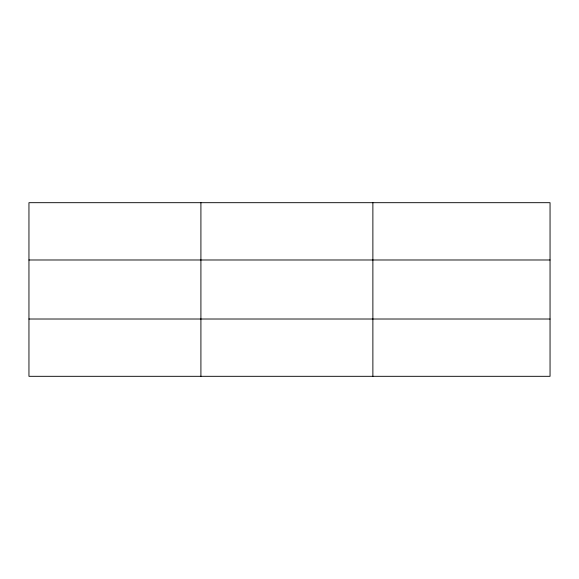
<?xml version="1.0" encoding="UTF-8"?>
<svg xmlns="http://www.w3.org/2000/svg" width="579" height="579" viewBox="0 0 579 579"><rect width="100%" height="100%" fill="white"/><g stroke="black" fill="none" stroke-linecap="round" stroke-linejoin="round"><path stroke-width="0.87" d="M200.913 202.686L200.913 376.314M372.876 202.686L372.876 376.314M550.05 319.015L550.05 376.314L28.95 376.314L28.95 202.686L550.05 202.686L550.05 319.015L28.95 319.015M28.95 259.985L550.05 259.985"/></g></svg>
